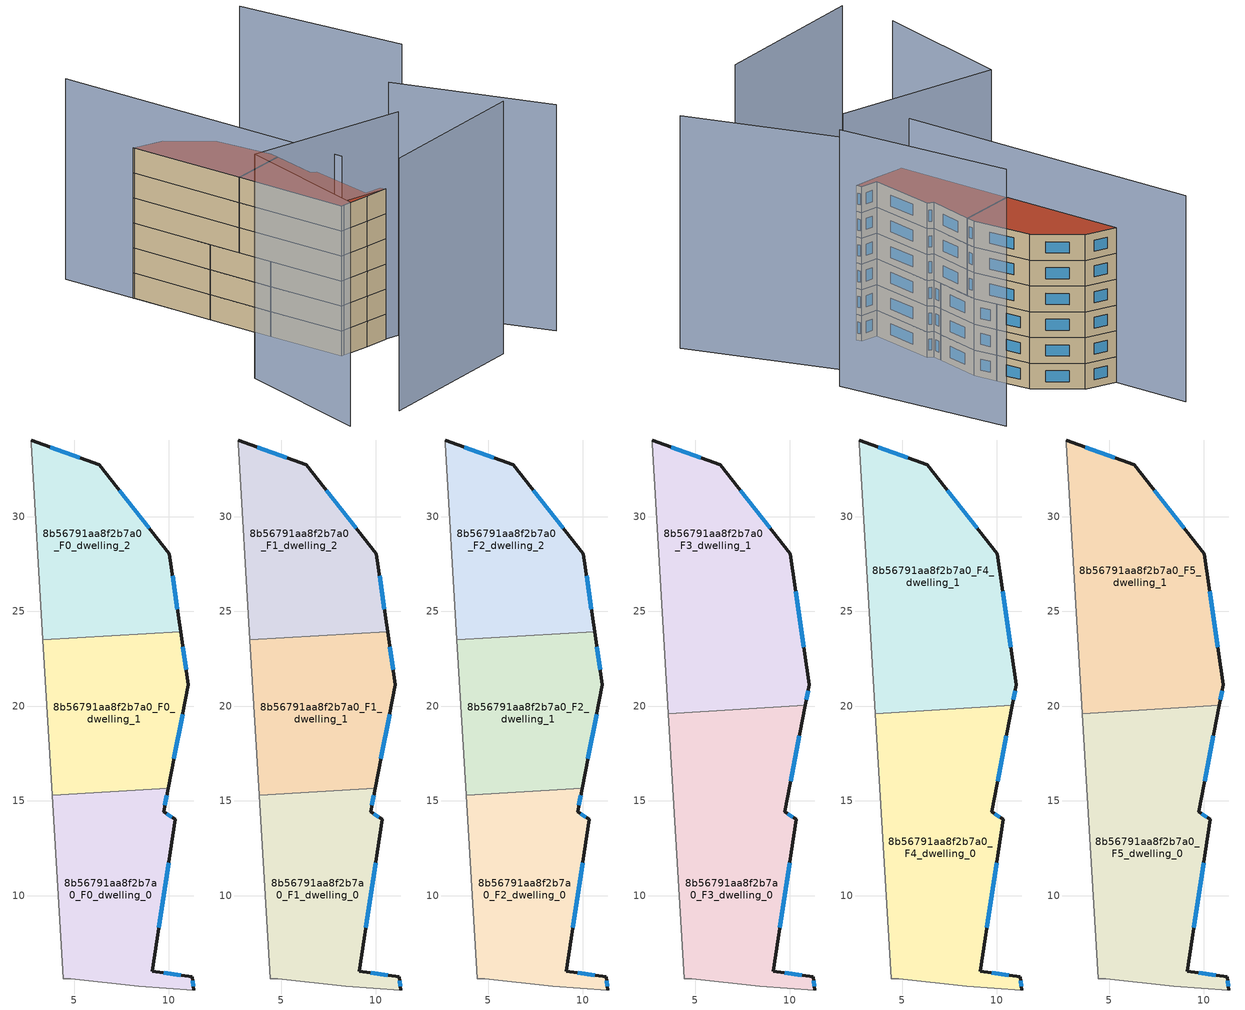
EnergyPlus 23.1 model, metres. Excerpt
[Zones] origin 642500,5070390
8b56791aa8f2b7a0_F0_dwelling_0
 floor ground (EU_floor_Construction): 9.97,15.66 9.73,14.43 10.33,14.03 9.12,6.02 11.23,5.72 11.33,5.02 8.42,5.22 4.82,5.62 4.42,5.62 3.85,15.29 z0
 wall outside (EU_wall_Construction): 11.33,5.02 11.23,5.72 9.12,6.02 10.33,14.03 9.73,14.43 9.97,15.66 z0:3
 wall adiabatic (EU_wall_Construction): 3.85,15.29 4.42,5.62 4.82,5.62 8.42,5.22 11.33,5.02 z0:3
 wall to 8b56791aa8f2b7a0_F0_dwelling_1 (EU_wall_Construction): 9.97,15.66 3.85,15.29 z0:3
 window (EU_Window_Construction): 10.16,14.14 9.9,14.31 / 9.47,8.3 9.98,11.74 / 10.63,5.81 9.72,5.94 / 11.3,5.22 11.25,5.52 / 9.8,14.78 9.9,15.31 z0.86:2.14
8b56791aa8f2b7a0_F0_dwelling_1
 floor ground (EU_floor_Construction): 10.62,23.94 11.03,21.13 9.97,15.66 3.85,15.29 3.35,23.5 z0
 wall outside (EU_wall_Construction): 9.97,15.66 11.03,21.13 10.62,23.94 z0:3
 wall adiabatic (EU_wall_Construction): 3.35,23.5 3.85,15.29 z0:3
 wall to 8b56791aa8f2b7a0_F0_dwelling_2 (EU_wall_Construction): 10.62,23.94 3.35,23.5 z0:3
 window (EU_Window_Construction): 10.27,17.22 10.73,19.57 / 10.91,21.93 10.74,23.14 z0.86:2.14
8b56791aa8f2b7a0_F0_dwelling_2
 floor ground (EU_floor_Construction): 6.33,32.74 10.03,28.04 10.62,23.94 3.35,23.5 2.73,33.84 2.73,34.04 z0
 wall outside (EU_wall_Construction): 10.62,23.94 10.03,28.04 6.33,32.74 2.73,34.04 z0:3
 wall adiabatic (EU_wall_Construction): 2.73,34.04 2.73,33.84 3.35,23.5 z0:3
 window (EU_Window_Construction): 8.98,29.38 7.39,31.4 / 10.45,25.11 10.2,26.87 / 5.3,33.11 3.75,33.67 z0.86:2.14
8b56791aa8f2b7a0_F1_dwelling_0
 floor to 8b56791aa8f2b7a0_F0_dwelling_0 (EU_floor_Construction): 9.97,15.66 9.73,14.43 10.33,14.03 9.12,6.02 11.23,5.72 11.33,5.02 8.42,5.22 4.82,5.62 4.42,5.62 3.85,15.29 z3
 wall outside (EU_wall_Construction): 11.33,5.02 11.23,5.72 9.12,6.02 10.33,14.03 9.73,14.43 9.97,15.66 z3:6
 wall adiabatic (EU_wall_Construction): 3.85,15.29 4.42,5.62 4.82,5.62 8.42,5.22 11.33,5.02 z3:6
 wall to 8b56791aa8f2b7a0_F1_dwelling_1 (EU_wall_Construction): 9.97,15.66 3.85,15.29 z3:6
 window (EU_Window_Construction): 10.16,14.14 9.9,14.31 / 9.47,8.3 9.98,11.74 / 10.63,5.81 9.72,5.94 / 11.3,5.22 11.25,5.52 / 9.8,14.78 9.9,15.31 z3.86:5.14
8b56791aa8f2b7a0_F1_dwelling_1
 floor to 8b56791aa8f2b7a0_F0_dwelling_1 (EU_floor_Construction): 10.62,23.94 11.03,21.13 9.97,15.66 3.85,15.29 3.35,23.5 z3
 wall outside (EU_wall_Construction): 9.97,15.66 11.03,21.13 10.62,23.94 z3:6
 wall adiabatic (EU_wall_Construction): 3.35,23.5 3.85,15.29 z3:6
 wall to 8b56791aa8f2b7a0_F1_dwelling_2 (EU_wall_Construction): 10.62,23.94 3.35,23.5 z3:6
 window (EU_Window_Construction): 10.27,17.22 10.73,19.57 / 10.91,21.93 10.74,23.14 z3.86:5.14
8b56791aa8f2b7a0_F1_dwelling_2
 floor to 8b56791aa8f2b7a0_F0_dwelling_2 (EU_floor_Construction): 6.33,32.74 10.03,28.04 10.62,23.94 3.35,23.5 2.73,33.84 2.73,34.04 z3
 wall outside (EU_wall_Construction): 10.62,23.94 10.03,28.04 6.33,32.74 2.73,34.04 z3:6
 wall adiabatic (EU_wall_Construction): 2.73,34.04 2.73,33.84 3.35,23.5 z3:6
 window (EU_Window_Construction): 8.98,29.38 7.39,31.4 / 10.45,25.11 10.2,26.87 / 5.3,33.11 3.75,33.67 z3.86:5.14
8b56791aa8f2b7a0_F2_dwelling_0
 floor to 8b56791aa8f2b7a0_F1_dwelling_0 (EU_floor_Construction): 9.97,15.66 9.73,14.43 10.33,14.03 9.12,6.02 11.23,5.72 11.33,5.02 8.42,5.22 4.82,5.62 4.42,5.62 3.85,15.29 z6
 wall outside (EU_wall_Construction): 11.33,5.02 11.23,5.72 9.12,6.02 10.33,14.03 9.73,14.43 9.97,15.66 z6:9
 wall adiabatic (EU_wall_Construction): 3.85,15.29 4.42,5.62 4.82,5.62 8.42,5.22 11.33,5.02 z6:9
 wall to 8b56791aa8f2b7a0_F2_dwelling_1 (EU_wall_Construction): 9.97,15.66 3.85,15.29 z6:9
 window (EU_Window_Construction): 10.16,14.14 9.9,14.31 / 9.47,8.3 9.98,11.74 / 10.63,5.81 9.72,5.94 / 11.3,5.22 11.25,5.52 / 9.8,14.78 9.9,15.31 z6.86:8.14
8b56791aa8f2b7a0_F2_dwelling_1
 floor to 8b56791aa8f2b7a0_F1_dwelling_1 (EU_floor_Construction): 10.62,23.94 11.03,21.13 9.97,15.66 3.85,15.29 3.35,23.5 z6
 wall outside (EU_wall_Construction): 9.97,15.66 11.03,21.13 10.62,23.94 z6:9
 wall adiabatic (EU_wall_Construction): 3.35,23.5 3.85,15.29 z6:9
 wall to 8b56791aa8f2b7a0_F2_dwelling_2 (EU_wall_Construction): 10.62,23.94 3.35,23.5 z6:9
 window (EU_Window_Construction): 10.27,17.22 10.73,19.57 / 10.91,21.93 10.74,23.14 z6.86:8.14
8b56791aa8f2b7a0_F2_dwelling_2
 floor to 8b56791aa8f2b7a0_F1_dwelling_2 (EU_floor_Construction): 6.33,32.74 10.03,28.04 10.62,23.94 3.35,23.5 2.73,33.84 2.73,34.04 z6
 wall outside (EU_wall_Construction): 10.62,23.94 10.03,28.04 6.33,32.74 2.73,34.04 z6:9
 wall adiabatic (EU_wall_Construction): 2.73,34.04 2.73,33.84 3.35,23.5 z6:9
 window (EU_Window_Construction): 8.98,29.38 7.39,31.4 / 10.45,25.11 10.2,26.87 / 5.3,33.11 3.75,33.67 z6.86:8.14
8b56791aa8f2b7a0_F3_dwelling_0
 floor outside (EU_floor_Construction): 3.59,19.59 3.85,15.29 4.42,5.62 z9
 floor to 8b56791aa8f2b7a0_F2_dwelling_0 (EU_floor_Construction): 9.97,15.66 9.73,14.43 10.33,14.03 9.12,6.02 11.23,5.72 11.33,5.02 8.42,5.22 4.82,5.62 4.42,5.62 3.85,15.29 z9
 floor to 8b56791aa8f2b7a0_F2_dwelling_1 (EU_floor_Construction): 10.82,20.04 9.97,15.66 3.85,15.29 3.59,19.6 z9
 wall outside (EU_wall_Construction): 11.33,5.02 11.23,5.72 9.12,6.02 10.33,14.03 9.73,14.43 10.82,20.04 z9:12
 wall adiabatic (EU_wall_Construction): 3.59,19.6 4.42,5.62 4.82,5.62 8.42,5.22 11.33,5.02 z9:12
 wall to 8b56791aa8f2b7a0_F3_dwelling_1 (EU_wall_Construction): 10.82,20.04 3.59,19.6 z9:12
 window (EU_Window_Construction): 10.16,14.14 9.9,14.31 / 9.47,8.3 9.98,11.74 / 10.63,5.81 9.72,5.94 / 11.3,5.22 11.25,5.52 / 10.04,16.03 10.51,18.44 z9.86:11.14
8b56791aa8f2b7a0_F3_dwelling_1
 floor to 8b56791aa8f2b7a0_F2_dwelling_1 (EU_floor_Construction): 10.62,23.94 11.03,21.13 10.82,20.04 3.59,19.6 3.35,23.5 z9
 floor to 8b56791aa8f2b7a0_F2_dwelling_2 (EU_floor_Construction): 6.33,32.74 10.03,28.04 10.62,23.94 3.35,23.5 2.73,33.84 2.73,34.04 z9
 wall outside (EU_wall_Construction): 10.82,20.04 11.03,21.13 10.03,28.04 6.33,32.74 2.73,34.04 z9:12
 wall adiabatic (EU_wall_Construction): 2.73,34.04 2.73,33.84 3.59,19.6 z9:12
 window (EU_Window_Construction): 8.98,29.38 7.39,31.4 / 10.75,23.1 10.32,26.07 / 10.88,20.35 10.97,20.82 / 5.3,33.11 3.75,33.67 z9.86:11.14
8b56791aa8f2b7a0_F4_dwelling_0
 floor to 8b56791aa8f2b7a0_F3_dwelling_0 (EU_floor_Construction): 10.82,20.04 9.73,14.43 10.33,14.03 9.12,6.02 11.23,5.72 11.33,5.02 8.42,5.22 4.82,5.62 4.42,5.62 3.59,19.6 z12
 wall outside (EU_wall_Construction): 11.33,5.02 11.23,5.72 9.12,6.02 10.33,14.03 9.73,14.43 10.82,20.04 z12:15
 wall adiabatic (EU_wall_Construction): 3.59,19.6 4.42,5.62 4.82,5.62 8.42,5.22 11.33,5.02 z12:15
 wall to 8b56791aa8f2b7a0_F4_dwelling_1 (EU_wall_Construction): 10.82,20.04 3.59,19.6 z12:15
 window (EU_Window_Construction): 10.16,14.14 9.9,14.31 / 9.47,8.3 9.98,11.74 / 10.63,5.81 9.72,5.94 / 11.3,5.22 11.25,5.52 / 10.04,16.03 10.51,18.44 z12.86:14.14
8b56791aa8f2b7a0_F4_dwelling_1
 floor to 8b56791aa8f2b7a0_F3_dwelling_1 (EU_floor_Construction): 6.33,32.74 10.03,28.04 11.03,21.13 10.82,20.04 3.59,19.6 2.73,33.84 2.73,34.04 z12
 wall outside (EU_wall_Construction): 10.82,20.04 11.03,21.13 10.03,28.04 6.33,32.74 2.73,34.04 z12:15
 wall adiabatic (EU_wall_Construction): 2.73,34.04 2.73,33.84 3.59,19.6 z12:15
 window (EU_Window_Construction): 8.98,29.38 7.39,31.4 / 10.75,23.1 10.32,26.07 / 10.88,20.35 10.97,20.82 / 5.3,33.11 3.75,33.67 z12.86:14.14
8b56791aa8f2b7a0_F5_dwelling_0
 floor to 8b56791aa8f2b7a0_F4_dwelling_0 (EU_floor_Construction): 10.82,20.04 9.73,14.43 10.33,14.03 9.12,6.02 11.23,5.72 11.33,5.02 8.42,5.22 4.82,5.62 4.42,5.62 3.59,19.6 z15
 wall outside (EU_wall_Construction): 11.33,5.02 11.23,5.72 9.12,6.02 10.33,14.03 9.73,14.43 10.82,20.04 z15:18
 wall adiabatic (EU_wall_Construction): 3.59,19.6 4.42,5.62 4.82,5.62 8.42,5.22 11.33,5.02 z15:18
 wall to 8b56791aa8f2b7a0_F5_dwelling_1 (EU_wall_Construction): 10.82,20.04 3.59,19.6 z15:18
 window (EU_Window_Construction): 10.16,14.14 9.9,14.31 / 9.47,8.3 9.98,11.74 / 10.63,5.81 9.72,5.94 / 11.3,5.22 11.25,5.52 / 10.04,16.03 10.51,18.44 z15.86:17.14
 roof outside (EU_roof_Construction): 11.33,5.02 11.23,5.72 9.12,6.02 10.33,14.03 9.73,14.43 10.82,20.04 3.59,19.6 4.42,5.62 4.82,5.62 8.42,5.22 z18
8b56791aa8f2b7a0_F5_dwelling_1
 floor to 8b56791aa8f2b7a0_F4_dwelling_1 (EU_floor_Construction): 6.33,32.74 10.03,28.04 11.03,21.13 10.82,20.04 3.59,19.6 2.73,33.84 2.73,34.04 z15
 wall outside (EU_wall_Construction): 10.82,20.04 11.03,21.13 10.03,28.04 6.33,32.74 2.73,34.04 z15:18
 wall adiabatic (EU_wall_Construction): 2.73,34.04 2.73,33.84 3.59,19.6 z15:18
 window (EU_Window_Construction): 8.98,29.38 7.39,31.4 / 10.75,23.1 10.32,26.07 / 10.88,20.35 10.97,20.82 / 5.3,33.11 3.75,33.67 z15.86:17.14
 roof outside (EU_roof_Construction): 10.82,20.04 11.03,21.13 10.03,28.04 6.33,32.74 2.73,34.04 2.73,33.84 3.59,19.6 z18
shading: -3.59,-9.19 16.31,-7.72 z0:30.3; -10.37,-7.71 -6.49,9.13 / -6.49,9.13 13.06,4.62 z0:26.8; 25.13,-8.09 18.32,10.29 z0:27.1; 22.44,11.82 19.61,32.63 z0:29.9; 2.18,43.25 4.43,5.62 z0:24
[Building]
EU S2 Campaign: North Axis=0; Terrain=City; Solar Distribution=FullExterior
[Site:Location]
Lyon-Bron: Latitude=45.75; Longitude=5; Time Zone=1; Elevation=198
[SizingPeriod:WeatherFileDays]
AnnualSizingPeriod: Begin Month=1; Begin Day of Month=1; End Month=12; End Day of Month=31; Day of Week for Start Day=Monday; Use Weather File Daylight Saving Period=No; Use Weather File Rain and Snow Indicators=No
[MATERIAL]
EU_InternalMass_Material: Roughness=MediumRough; Thickness=0.1; Conductivity=1; Density=1800; Specific Heat=900; Thermal Absorptance=0.9; Solar Absorptance=0.7; Visible Absorptance=0.7
[MATERIAL:NOMASS] Roughness=MediumRough; Thermal Absorptance=0.9; Solar Absorptance=0.7; Visible Absorptance=0.7
Name | Thermal Resistance
EU_wall_NoMass | 2.09208
EU_roof_NoMass | 1.38566
EU_floor_NoMass | 1.54632
[WINDOWMATERIAL:SIMPLEGLAZINGSYSTEM]
EU_Window_SimpleGlazing: UFactor=2.76486; Solar Heat Gain Coefficient=0.75; Visible Transmittance=0.75
[CONSTRUCTION]
EU_wall_Construction: EU_wall_NoMass
EU_roof_Construction: EU_roof_NoMass
EU_floor_Construction: EU_floor_NoMass
EU_Window_Construction: EU_Window_SimpleGlazing
EU_InternalMass_Construction: EU_InternalMass_Material
[ZONE] Type=1; Multiplier=1; Ceiling Height=autocalculate; Floor Area=autocalculate; Part of Total Floor Area=Yes
Name | Volume
8b56791aa8f2b7a0_F0_dwelling_0 | 173.398
8b56791aa8f2b7a0_F1_dwelling_0; 8b56791aa8f2b7a0_F2_dwelling_0 | 173.399
8b56791aa8f2b7a0_F3_dwelling_0 | 260.121
8b56791aa8f2b7a0_F4_dwelling_0; 8b56791aa8f2b7a0_F5_dwelling_0 | 260.123
8b56791aa8f2b7a0_F0_dwelling_1; 8b56791aa8f2b7a0_F1_dwelling_1; 8b56791aa8f2b7a0_F2_dwelling_1 | 173.325
8b56791aa8f2b7a0_F3_dwelling_1 | 260.008
8b56791aa8f2b7a0_F4_dwelling_1; 8b56791aa8f2b7a0_F5_dwelling_1 | 260.012
8b56791aa8f2b7a0_F0_dwelling_2 | 173.349
8b56791aa8f2b7a0_F1_dwelling_2; 8b56791aa8f2b7a0_F2_dwelling_2 | 173.35
[INTERNALMASS] Construction=EU_InternalMass_Construction
Name | Zone or ZoneList | Surface Area
8b56791aa8f2b7a0_F0_dwelling_0_EU_InternalMass | 8b56791aa8f2b7a0_F0_dwelling_0 | 57.78
8b56791aa8f2b7a0_F0_dwelling_1_EU_InternalMass | 8b56791aa8f2b7a0_F0_dwelling_1 | 57.7751
8b56791aa8f2b7a0_F0_dwelling_2_EU_InternalMass | 8b56791aa8f2b7a0_F0_dwelling_2 | 57.783
8b56791aa8f2b7a0_F1_dwelling_0_EU_InternalMass | 8b56791aa8f2b7a0_F1_dwelling_0 | 57.78
8b56791aa8f2b7a0_F1_dwelling_1_EU_InternalMass | 8b56791aa8f2b7a0_F1_dwelling_1 | 57.7751
8b56791aa8f2b7a0_F1_dwelling_2_EU_InternalMass | 8b56791aa8f2b7a0_F1_dwelling_2 | 57.783
8b56791aa8f2b7a0_F2_dwelling_0_EU_InternalMass | 8b56791aa8f2b7a0_F2_dwelling_0 | 57.78
8b56791aa8f2b7a0_F2_dwelling_1_EU_InternalMass | 8b56791aa8f2b7a0_F2_dwelling_1 | 57.7751
8b56791aa8f2b7a0_F2_dwelling_2_EU_InternalMass | 8b56791aa8f2b7a0_F2_dwelling_2 | 57.783
8b56791aa8f2b7a0_F3_dwelling_0_EU_InternalMass | 8b56791aa8f2b7a0_F3_dwelling_0 | 86.6691
8b56791aa8f2b7a0_F3_dwelling_1_EU_InternalMass | 8b56791aa8f2b7a0_F3_dwelling_1 | 86.6703
8b56791aa8f2b7a0_F4_dwelling_0_EU_InternalMass | 8b56791aa8f2b7a0_F4_dwelling_0 | 86.6691
8b56791aa8f2b7a0_F4_dwelling_1_EU_InternalMass | 8b56791aa8f2b7a0_F4_dwelling_1 | 86.6703
8b56791aa8f2b7a0_F5_dwelling_0_EU_InternalMass | 8b56791aa8f2b7a0_F5_dwelling_0 | 86.6691
8b56791aa8f2b7a0_F5_dwelling_1_EU_InternalMass | 8b56791aa8f2b7a0_F5_dwelling_1 | 86.6703
[OTHEREQUIPMENT] Fuel Type=Electricity; Design Level Calculation Method=Watts/Area; Power per Zone Floor Area=1; Fraction Latent=0; Fraction Radiant=0; Fraction Lost=0; Carbon Dioxide Generation Rate=0; EndUse Subcategory=EU_Step8_InternalGains
Name | Zone or ZoneList or Space or SpaceList | Schedule
EU_Step8_InternalGain_8b56791aa8f2b7a0_F0_dwelling_0_f000 | 8b56791aa8f2b7a0_F0_dwelling_0 | EU_Step8_GainSchedule_8b56791aa8f2b7a0_F0_dwelling_0_f000
EU_Step8_InternalGain_8b56791aa8f2b7a0_F0_dwelling_1_f000 | 8b56791aa8f2b7a0_F0_dwelling_1 | EU_Step8_GainSchedule_8b56791aa8f2b7a0_F0_dwelling_1_f000
EU_Step8_InternalGain_8b56791aa8f2b7a0_F0_dwelling_2_f000 | 8b56791aa8f2b7a0_F0_dwelling_2 | EU_Step8_GainSchedule_8b56791aa8f2b7a0_F0_dwelling_2_f000
EU_Step8_InternalGain_8b56791aa8f2b7a0_F1_dwelling_0_f000 | 8b56791aa8f2b7a0_F1_dwelling_0 | EU_Step8_GainSchedule_8b56791aa8f2b7a0_F1_dwelling_0_f000
EU_Step8_InternalGain_8b56791aa8f2b7a0_F1_dwelling_1_f000 | 8b56791aa8f2b7a0_F1_dwelling_1 | EU_Step8_GainSchedule_8b56791aa8f2b7a0_F1_dwelling_1_f000
EU_Step8_InternalGain_8b56791aa8f2b7a0_F1_dwelling_2_f000 | 8b56791aa8f2b7a0_F1_dwelling_2 | EU_Step8_GainSchedule_8b56791aa8f2b7a0_F1_dwelling_2_f000
EU_Step8_InternalGain_8b56791aa8f2b7a0_F2_dwelling_0_f000 | 8b56791aa8f2b7a0_F2_dwelling_0 | EU_Step8_GainSchedule_8b56791aa8f2b7a0_F2_dwelling_0_f000
EU_Step8_InternalGain_8b56791aa8f2b7a0_F2_dwelling_1_f000 | 8b56791aa8f2b7a0_F2_dwelling_1 | EU_Step8_GainSchedule_8b56791aa8f2b7a0_F2_dwelling_1_f000
EU_Step8_InternalGain_8b56791aa8f2b7a0_F2_dwelling_2_f000 | 8b56791aa8f2b7a0_F2_dwelling_2 | EU_Step8_GainSchedule_8b56791aa8f2b7a0_F2_dwelling_2_f000
EU_Step8_InternalGain_8b56791aa8f2b7a0_F3_dwelling_0_f000 | 8b56791aa8f2b7a0_F3_dwelling_0 | EU_Step8_GainSchedule_8b56791aa8f2b7a0_F3_dwelling_0_f000
EU_Step8_InternalGain_8b56791aa8f2b7a0_F3_dwelling_1_f000 | 8b56791aa8f2b7a0_F3_dwelling_1 | EU_Step8_GainSchedule_8b56791aa8f2b7a0_F3_dwelling_1_f000
EU_Step8_InternalGain_8b56791aa8f2b7a0_F4_dwelling_0_f000 | 8b56791aa8f2b7a0_F4_dwelling_0 | EU_Step8_GainSchedule_8b56791aa8f2b7a0_F4_dwelling_0_f000
EU_Step8_InternalGain_8b56791aa8f2b7a0_F4_dwelling_1_f000 | 8b56791aa8f2b7a0_F4_dwelling_1 | EU_Step8_GainSchedule_8b56791aa8f2b7a0_F4_dwelling_1_f000
EU_Step8_InternalGain_8b56791aa8f2b7a0_F5_dwelling_0_f000 | 8b56791aa8f2b7a0_F5_dwelling_0 | EU_Step8_GainSchedule_8b56791aa8f2b7a0_F5_dwelling_0_f000
EU_Step8_InternalGain_8b56791aa8f2b7a0_F5_dwelling_1_f000 | 8b56791aa8f2b7a0_F5_dwelling_1 | EU_Step8_GainSchedule_8b56791aa8f2b7a0_F5_dwelling_1_f000
[ZONEVENTILATION:DESIGNFLOWRATE] Schedule=EU_AlwaysOn; Design Flow Rate Calculation Method=AirChanges/Hour; Air Changes per Hour=0.562345; Ventilation Type=Natural; Fan Pressure Rise=0; Fan Total Efficiency=1; Constant Term Coefficient=1; Temperature Term Coefficient=0; Velocity Term Coefficient=0; Velocity Squared Term Coefficient=0; Minimum Indoor Temperature=-100; Maximum Indoor Temperature=100; Delta Temperature=-100; Minimum Outdoor Temperature=-100; Maximum Outdoor Temperature=100; Maximum Wind Speed=40
Name | Zone or ZoneList or Space or SpaceList
EU_ConstantAir_8b56791aa8f2b7a0_F0_dwelling_0 | 8b56791aa8f2b7a0_F0_dwelling_0
EU_ConstantAir_8b56791aa8f2b7a0_F0_dwelling_1 | 8b56791aa8f2b7a0_F0_dwelling_1
EU_ConstantAir_8b56791aa8f2b7a0_F0_dwelling_2 | 8b56791aa8f2b7a0_F0_dwelling_2
EU_ConstantAir_8b56791aa8f2b7a0_F1_dwelling_0 | 8b56791aa8f2b7a0_F1_dwelling_0
EU_ConstantAir_8b56791aa8f2b7a0_F1_dwelling_1 | 8b56791aa8f2b7a0_F1_dwelling_1
EU_ConstantAir_8b56791aa8f2b7a0_F1_dwelling_2 | 8b56791aa8f2b7a0_F1_dwelling_2
EU_ConstantAir_8b56791aa8f2b7a0_F2_dwelling_0 | 8b56791aa8f2b7a0_F2_dwelling_0
EU_ConstantAir_8b56791aa8f2b7a0_F2_dwelling_1 | 8b56791aa8f2b7a0_F2_dwelling_1
EU_ConstantAir_8b56791aa8f2b7a0_F2_dwelling_2 | 8b56791aa8f2b7a0_F2_dwelling_2
EU_ConstantAir_8b56791aa8f2b7a0_F3_dwelling_0 | 8b56791aa8f2b7a0_F3_dwelling_0
EU_ConstantAir_8b56791aa8f2b7a0_F3_dwelling_1 | 8b56791aa8f2b7a0_F3_dwelling_1
EU_ConstantAir_8b56791aa8f2b7a0_F4_dwelling_0 | 8b56791aa8f2b7a0_F4_dwelling_0
EU_ConstantAir_8b56791aa8f2b7a0_F4_dwelling_1 | 8b56791aa8f2b7a0_F4_dwelling_1
EU_ConstantAir_8b56791aa8f2b7a0_F5_dwelling_0 | 8b56791aa8f2b7a0_F5_dwelling_0
EU_ConstantAir_8b56791aa8f2b7a0_F5_dwelling_1 | 8b56791aa8f2b7a0_F5_dwelling_1
[HVACTEMPLATE:THERMOSTAT] Constant Heating Setpoint=20; Constant Cooling Setpoint=50
EU_HeatOnly_8b56791aa8f2b7a0_F0_dwelling_0; EU_HeatOnly_8b56791aa8f2b7a0_F0_dwelling_1; EU_HeatOnly_8b56791aa8f2b7a0_F0_dwelling_2; EU_HeatOnly_8b56791aa8f2b7a0_F1_dwelling_0; EU_HeatOnly_8b56791aa8f2b7a0_F1_dwelling_1; EU_HeatOnly_8b56791aa8f2b7a0_F1_dwelling_2; EU_HeatOnly_8b56791aa8f2b7a0_F2_dwelling_0; EU_HeatOnly_8b56791aa8f2b7a0_F2_dwelling_1; EU_HeatOnly_8b56791aa8f2b7a0_F2_dwelling_2; EU_HeatOnly_8b56791aa8f2b7a0_F3_dwelling_0; EU_HeatOnly_8b56791aa8f2b7a0_F3_dwelling_1; EU_HeatOnly_8b56791aa8f2b7a0_F4_dwelling_0; EU_HeatOnly_8b56791aa8f2b7a0_F4_dwelling_1; EU_HeatOnly_8b56791aa8f2b7a0_F5_dwelling_0; EU_HeatOnly_8b56791aa8f2b7a0_F5_dwelling_1
[HVACTEMPLATE:ZONE:IDEALLOADSAIRSYSTEM] System Availability Schedule=EU_AlwaysOn; Maximum Heating Supply Air Temperature=50; Minimum Cooling Supply Air Temperature=13; Maximum Heating Supply Air Humidity Ratio=0.0156; Minimum Cooling Supply Air Humidity Ratio=0.0077; Heating Limit=NoLimit; Cooling Limit=NoLimit; Heating Availability Schedule=EU_AlwaysOn; Cooling Availability Schedule=EU_CoolingOff; Dehumidification Control Type=ConstantSensibleHeatRatio; Cooling Sensible Heat Ratio=0.7; Dehumidification Setpoint=60; Humidification Control Type=None; Humidification Setpoint=30; Outdoor Air Method=None; Outdoor Air Flow Rate per Person=0.00944; Outdoor Air Flow Rate per Zone Floor Area=0; Outdoor Air Flow Rate per Zone=0; Demand Controlled Ventilation Type=None; Outdoor Air Economizer Type=NoEconomizer; Heat Recovery Type=None; Sensible Heat Recovery Effectiveness=0.7; Latent Heat Recovery Effectiveness=0.65
Name | Template Thermostat
8b56791aa8f2b7a0_F0_dwelling_0 | EU_HeatOnly_8b56791aa8f2b7a0_F0_dwelling_0
8b56791aa8f2b7a0_F0_dwelling_1 | EU_HeatOnly_8b56791aa8f2b7a0_F0_dwelling_1
8b56791aa8f2b7a0_F0_dwelling_2 | EU_HeatOnly_8b56791aa8f2b7a0_F0_dwelling_2
8b56791aa8f2b7a0_F1_dwelling_0 | EU_HeatOnly_8b56791aa8f2b7a0_F1_dwelling_0
8b56791aa8f2b7a0_F1_dwelling_1 | EU_HeatOnly_8b56791aa8f2b7a0_F1_dwelling_1
8b56791aa8f2b7a0_F1_dwelling_2 | EU_HeatOnly_8b56791aa8f2b7a0_F1_dwelling_2
8b56791aa8f2b7a0_F2_dwelling_0 | EU_HeatOnly_8b56791aa8f2b7a0_F2_dwelling_0
8b56791aa8f2b7a0_F2_dwelling_1 | EU_HeatOnly_8b56791aa8f2b7a0_F2_dwelling_1
8b56791aa8f2b7a0_F2_dwelling_2 | EU_HeatOnly_8b56791aa8f2b7a0_F2_dwelling_2
8b56791aa8f2b7a0_F3_dwelling_0 | EU_HeatOnly_8b56791aa8f2b7a0_F3_dwelling_0
8b56791aa8f2b7a0_F3_dwelling_1 | EU_HeatOnly_8b56791aa8f2b7a0_F3_dwelling_1
8b56791aa8f2b7a0_F4_dwelling_0 | EU_HeatOnly_8b56791aa8f2b7a0_F4_dwelling_0
8b56791aa8f2b7a0_F4_dwelling_1 | EU_HeatOnly_8b56791aa8f2b7a0_F4_dwelling_1
8b56791aa8f2b7a0_F5_dwelling_0 | EU_HeatOnly_8b56791aa8f2b7a0_F5_dwelling_0
8b56791aa8f2b7a0_F5_dwelling_1 | EU_HeatOnly_8b56791aa8f2b7a0_F5_dwelling_1
[SIZING:ZONE] Zone Cooling Design Supply Air Temperature Input Method=SupplyAirTemperature; Zone Cooling Design Supply Air Temperature=13; Zone Heating Design Supply Air Temperature Input Method=SupplyAirTemperature; Zone Heating Design Supply Air Temperature=50; Zone Cooling Design Supply Air Humidity Ratio=0.008; Zone Heating Design Supply Air Humidity Ratio=0.008; Cooling Design Air Flow Method=DesignDay; Cooling Design Air Flow Rate=0; Cooling Minimum Air Flow per Zone Floor Area=0.000762; Cooling Minimum Air Flow=0; Cooling Minimum Air Flow Fraction=0.2; Heating Design Air Flow Method=DesignDay; Heating Design Air Flow Rate=0; Heating Maximum Air Flow per Zone Floor Area=0.002032; Heating Maximum Air Flow=0.141576; Heating Maximum Air Flow Fraction=0.3; Account for Dedicated Outdoor Air System=No; Dedicated Outdoor Air System Control Strategy=NeutralSupplyAir; Dedicated Outdoor Air Low Setpoint Temperature for Design=autosize; Dedicated Outdoor Air High Setpoint Temperature for Design=autosize; Zone Load Sizing Method=Sensible Load Only No Latent Load; Zone Latent Cooling Design Supply Air Humidity Ratio Input Method=HumidityRatioDifference; Zone Cooling Design Supply Air Humidity Ratio Difference=0.005; Zone Latent Heating Design Supply Air Humidity Ratio Input Method=HumidityRatioDifference; Zone Humidification Design Supply Air Humidity Ratio Difference=0.005
8b56791aa8f2b7a0_F0_dwelling_0; 8b56791aa8f2b7a0_F0_dwelling_1; 8b56791aa8f2b7a0_F0_dwelling_2; 8b56791aa8f2b7a0_F1_dwelling_0; 8b56791aa8f2b7a0_F1_dwelling_1; 8b56791aa8f2b7a0_F1_dwelling_2; 8b56791aa8f2b7a0_F2_dwelling_0; 8b56791aa8f2b7a0_F2_dwelling_1; 8b56791aa8f2b7a0_F2_dwelling_2; 8b56791aa8f2b7a0_F3_dwelling_0; 8b56791aa8f2b7a0_F3_dwelling_1; 8b56791aa8f2b7a0_F4_dwelling_0; 8b56791aa8f2b7a0_F4_dwelling_1; 8b56791aa8f2b7a0_F5_dwelling_0; 8b56791aa8f2b7a0_F5_dwelling_1
[SCHEDULE:CONSTANT]
Name | Hourly Value
EU_AlwaysOn | 1
EU_CoolingOff | 0
[SCHEDULE:FILE] Column Number=1; Rows to Skip at Top=0; Number of Hours of Data=8760; Column Separator=Comma; Interpolate to Timestep=No; Minutes per Item=60; Adjust Schedule for Daylight Savings=Yes
Name | File
EU_Step8_GainSchedule_8b56791aa8f2b7a0_F0_dwelling_0_f000 | ../../schedules/8b56791aa8f2b7a0/8b56791aa8f2b7a0_F0_dwelling_0_f000_gain.csv
EU_Step8_GainSchedule_8b56791aa8f2b7a0_F0_dwelling_1_f000 | ../../schedules/8b56791aa8f2b7a0/8b56791aa8f2b7a0_F0_dwelling_1_f000_gain.csv
EU_Step8_GainSchedule_8b56791aa8f2b7a0_F0_dwelling_2_f000 | ../../schedules/8b56791aa8f2b7a0/8b56791aa8f2b7a0_F0_dwelling_2_f000_gain.csv
EU_Step8_GainSchedule_8b56791aa8f2b7a0_F1_dwelling_0_f000 | ../../schedules/8b56791aa8f2b7a0/8b56791aa8f2b7a0_F1_dwelling_0_f000_gain.csv
EU_Step8_GainSchedule_8b56791aa8f2b7a0_F1_dwelling_1_f000 | ../../schedules/8b56791aa8f2b7a0/8b56791aa8f2b7a0_F1_dwelling_1_f000_gain.csv
EU_Step8_GainSchedule_8b56791aa8f2b7a0_F1_dwelling_2_f000 | ../../schedules/8b56791aa8f2b7a0/8b56791aa8f2b7a0_F1_dwelling_2_f000_gain.csv
EU_Step8_GainSchedule_8b56791aa8f2b7a0_F2_dwelling_0_f000 | ../../schedules/8b56791aa8f2b7a0/8b56791aa8f2b7a0_F2_dwelling_0_f000_gain.csv
EU_Step8_GainSchedule_8b56791aa8f2b7a0_F2_dwelling_1_f000 | ../../schedules/8b56791aa8f2b7a0/8b56791aa8f2b7a0_F2_dwelling_1_f000_gain.csv
EU_Step8_GainSchedule_8b56791aa8f2b7a0_F2_dwelling_2_f000 | ../../schedules/8b56791aa8f2b7a0/8b56791aa8f2b7a0_F2_dwelling_2_f000_gain.csv
EU_Step8_GainSchedule_8b56791aa8f2b7a0_F3_dwelling_0_f000 | ../../schedules/8b56791aa8f2b7a0/8b56791aa8f2b7a0_F3_dwelling_0_f000_gain.csv
EU_Step8_GainSchedule_8b56791aa8f2b7a0_F3_dwelling_1_f000 | ../../schedules/8b56791aa8f2b7a0/8b56791aa8f2b7a0_F3_dwelling_1_f000_gain.csv
EU_Step8_GainSchedule_8b56791aa8f2b7a0_F4_dwelling_0_f000 | ../../schedules/8b56791aa8f2b7a0/8b56791aa8f2b7a0_F4_dwelling_0_f000_gain.csv
EU_Step8_GainSchedule_8b56791aa8f2b7a0_F4_dwelling_1_f000 | ../../schedules/8b56791aa8f2b7a0/8b56791aa8f2b7a0_F4_dwelling_1_f000_gain.csv
EU_Step8_GainSchedule_8b56791aa8f2b7a0_F5_dwelling_0_f000 | ../../schedules/8b56791aa8f2b7a0/8b56791aa8f2b7a0_F5_dwelling_0_f000_gain.csv
EU_Step8_GainSchedule_8b56791aa8f2b7a0_F5_dwelling_1_f000 | ../../schedules/8b56791aa8f2b7a0/8b56791aa8f2b7a0_F5_dwelling_1_f000_gain.csv
